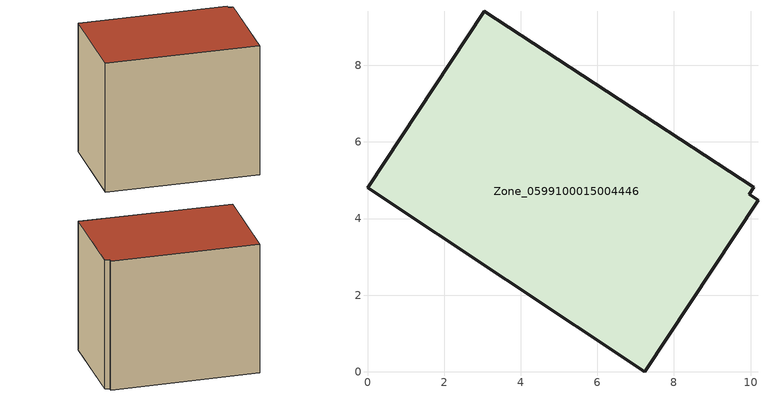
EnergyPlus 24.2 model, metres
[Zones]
Zone_0599100015004446
 floor ground (C_G): 0,4.8 3.04,9.41 10.08,4.82 9.97,4.64 10.2,4.48 7.23,0 z0.72
 wall outside (C_F): 3.04,9.41 0,4.8 7.23,0 10.2,4.48 9.97,4.64 10.08,4.82 3.04,9.41 z0.72:8.39
 roof outside (C_R): 7.23,0 10.2,4.48 9.97,4.64 10.08,4.82 3.04,9.41 0,4.8 z8.39
[BUILDING]
Pand.0599100015004446: North Axis=0; Terrain=City; Loads Convergence Tolerance Value=0.04; Temperature Convergence Tolerance Value=0.4; Solar Distribution=FullExterior; Maximum Number of Warmup Days=25; Minimum Number of Warmup Days=1
[Site:Location]
Rotterdam.The.Hague.AP_ZH_NLD Design_Conditions: Latitude=51.96; Longitude=4.45; Time Zone=1; Elevation=-4.5
[SITE:GROUNDTEMPERATURE:BUILDINGSURFACE]
18, 18, 18, 18, 18, 18, 18, 18, 18, 18, 18, 18
[MATERIAL] Thermal Absorptance=0.9; Solar Absorptance=0.7; Visible Absorptance=0.7
Name | Roughness | Thickness | Conductivity | Density | Specific Heat
G.TC.1975-1991 | MediumSmooth | 0.15 | 0.288461 | 540 | 1210
F.TC.1975-1991 | Rough | 0.3 | 0.230769 | 1920 | 840
R.TC.1975-1991 | MediumRough | 0.2 | 0.153846 | 1500 | 1000
[CONSTRUCTION]
C_G: G.TC.1975-1991
C_F: F.TC.1975-1991
C_R: R.TC.1975-1991
[ZONE]
Zone_0599100015004446: Type=1; Multiplier=1; Ceiling Height=Autocalculate; Volume=Autocalculate; Floor Area=autocalculate; Part of Total Floor Area=Yes
[ZONEINFILTRATION:DESIGNFLOWRATE]
Infil_Zone_0599100015004446: Zone or ZoneList or Space or SpaceList=Zone_0599100015004446; Schedule=AlwaysOn; Design Flow Rate Calculation Method=Flow/Area; Flow Rate per Floor Area=0.003; Constant Term Coefficient=1; Temperature Term Coefficient=0; Velocity Term Coefficient=0; Velocity Squared Term Coefficient=0
[HVACTEMPLATE:ZONE:IDEALLOADSAIRSYSTEM]
Zone_0599100015004446: Maximum Heating Supply Air Temperature=50; Minimum Cooling Supply Air Temperature=13; Maximum Heating Supply Air Humidity Ratio=0.0156; Minimum Cooling Supply Air Humidity Ratio=0.0077; Heating Limit=NoLimit; Cooling Limit=NoLimit; Dehumidification Control Type=ConstantSensibleHeatRatio; Cooling Sensible Heat Ratio=0.7; Dehumidification Setpoint=60; Humidification Control Type=None; Humidification Setpoint=30; Outdoor Air Method=None; Outdoor Air Flow Rate per Person=0.00944; Outdoor Air Flow Rate per Zone Floor Area=0; Outdoor Air Flow Rate per Zone=0; Demand Controlled Ventilation Type=None; Outdoor Air Economizer Type=NoEconomizer; Heat Recovery Type=None; Sensible Heat Recovery Effectiveness=0.7; Latent Heat Recovery Effectiveness=0.65
[ZONECONTROL:THERMOSTAT]
ThermostatControl_Zone_0599100015004446: Zone or ZoneList=Zone_0599100015004446; Control Type Schedule=DualSetpointControlType; Control 1=Thermostat_Zone_0599100015004446; Temperature Difference Between Cutout And Setpoint=0
[THERMOSTATSETPOINT:DUALSETPOINT]
Thermostat_Zone_0599100015004446: Heating Setpoint Temperature Schedule=HeatingSetpoint_Zone_0599100015004446; Cooling Setpoint Temperature Schedule=CoolingSetpoint_Zone_0599100015004446
[SCHEDULE:COMPACT]
HeatingSetpoint_Zone_0599100015004446: Through: 12/31, For: AllDays, Until: 24:00, 21
CoolingSetpoint_Zone_0599100015004446: Through: 12/31, For: AllDays, Until: 24:00, 24
DualSetpointControlType: Through: 12/31, For: AllDays, Until: 24:00, 4
AlwaysOn: Through: 12/31, For: AllDays, Until: 24:00, 1
